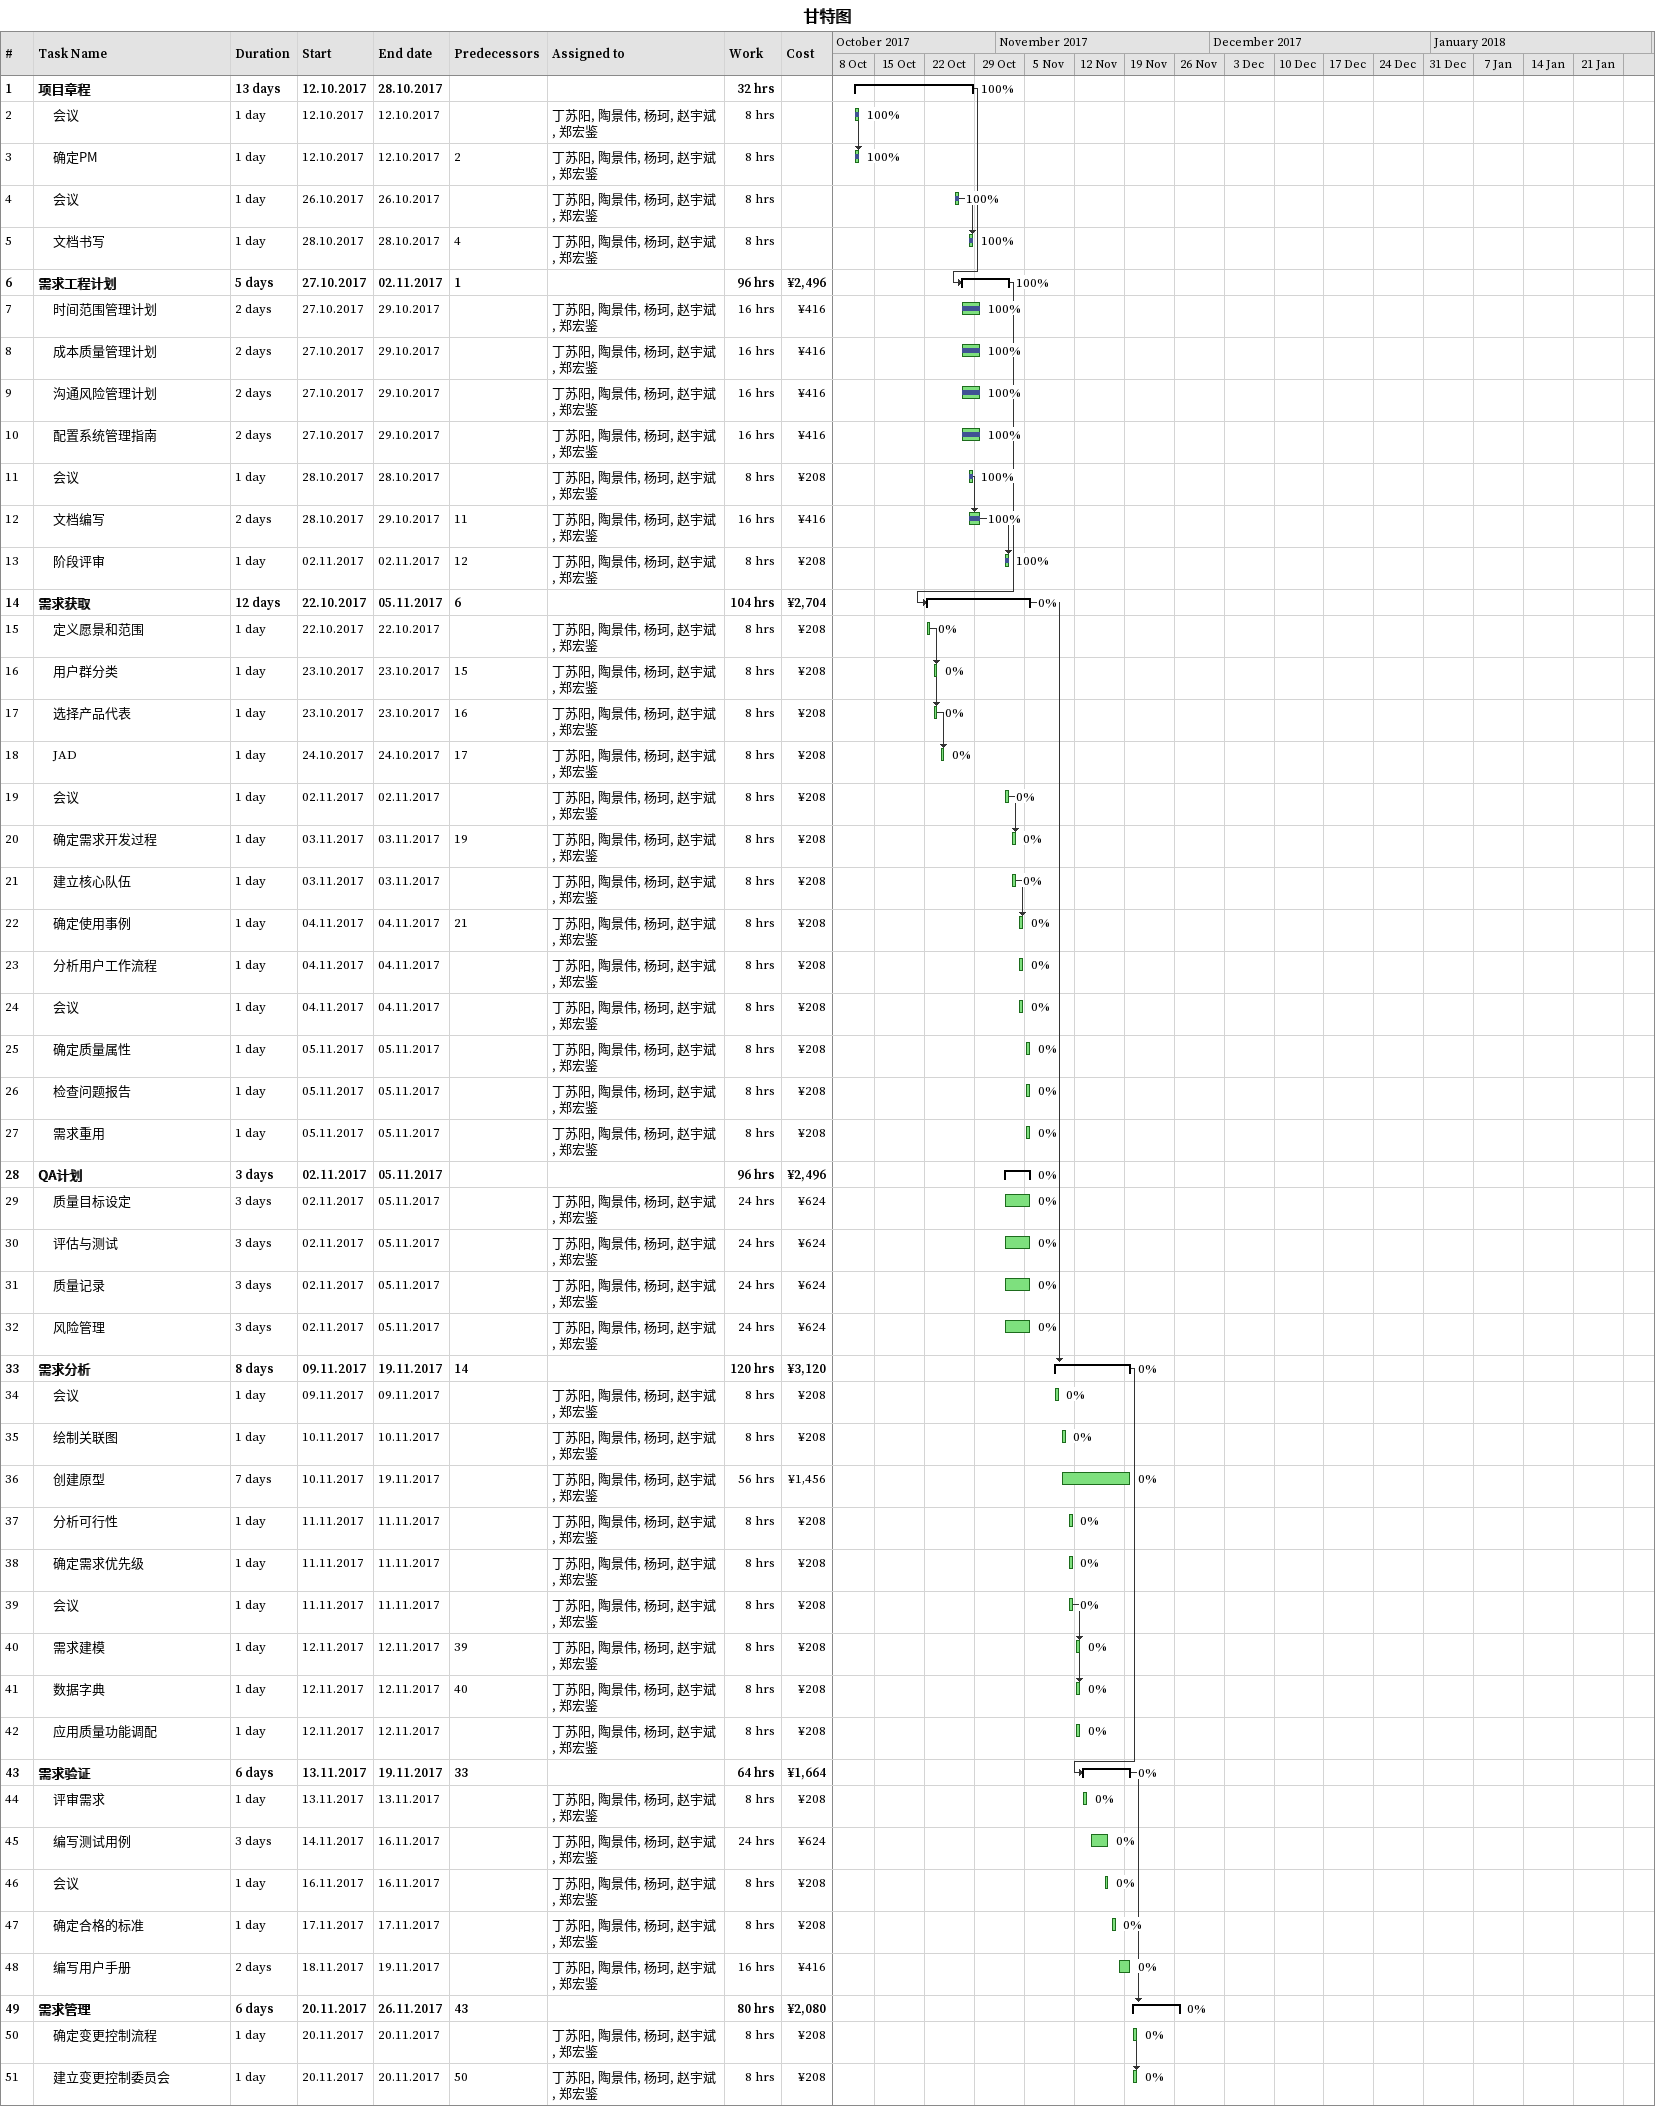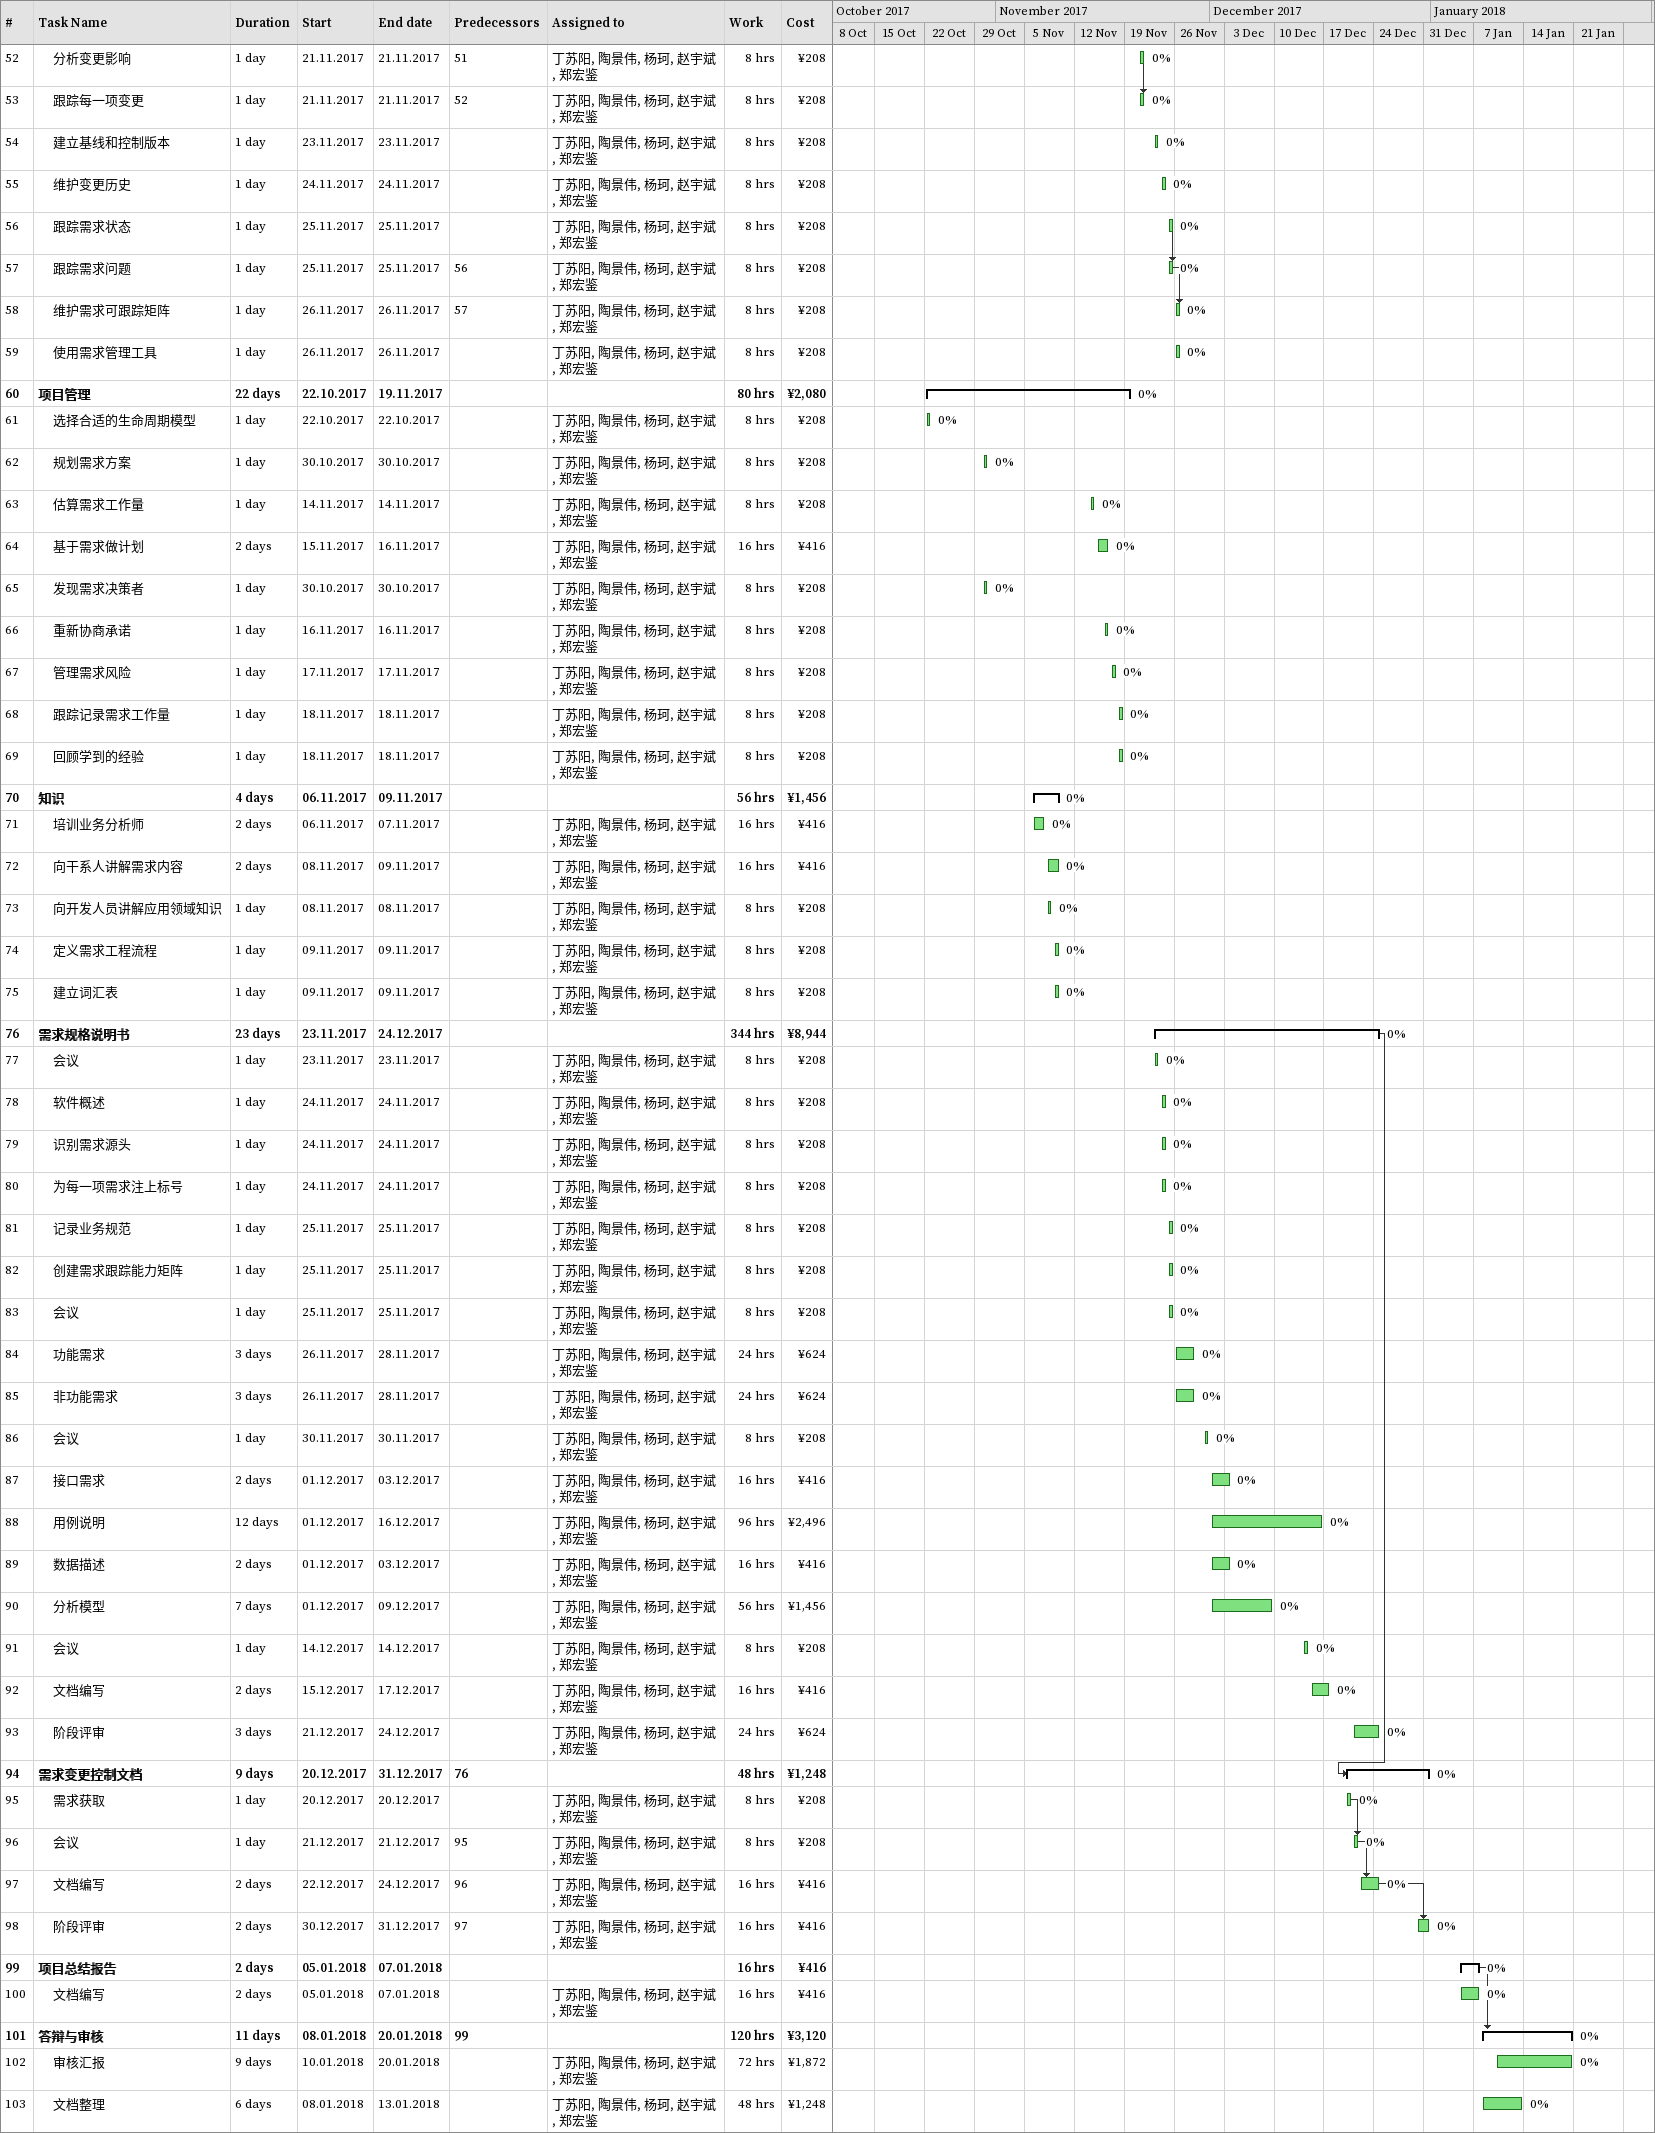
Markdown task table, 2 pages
甘特图

| ID | Level | Task | Duration | Start | Finish | Predecessors | Resources | % complete | Work (h) | Cost (¥) |
|---|---|---|---|---|---|---|---|---|---|---|
| 1 | 1 | **项目章程** | 13d | 2017-10-12 | 2017-10-28 |  |  | 100 | 32 |  |
| 2 | 2 | 会议 | 1d | 2017-10-12 | 2017-10-12 |  | 丁苏阳, 陶景伟, 杨珂, 赵宇斌, 郑宏鉴 | 100 | 8 |  |
| 3 | 2 | 确定PM | 1d | 2017-10-12 | 2017-10-12 | 2 | 丁苏阳, 陶景伟, 杨珂, 赵宇斌, 郑宏鉴 | 100 | 8 |  |
| 4 | 2 | 会议 | 1d | 2017-10-26 | 2017-10-26 |  | 丁苏阳, 陶景伟, 杨珂, 赵宇斌, 郑宏鉴 | 100 | 8 |  |
| 5 | 2 | 文档书写 | 1d | 2017-10-28 | 2017-10-28 | 4 | 丁苏阳, 陶景伟, 杨珂, 赵宇斌, 郑宏鉴 | 100 | 8 |  |
| 6 | 1 | **需求工程计划** | 5d | 2017-10-27 | 2017-11-02 | 1 |  | 100 | 96 | 2496 |
| 7 | 2 | 时间范围管理计划 | 2d | 2017-10-27 | 2017-10-29 |  | 丁苏阳, 陶景伟, 杨珂, 赵宇斌, 郑宏鉴 | 100 | 16 | 416 |
| 8 | 2 | 成本质量管理计划 | 2d | 2017-10-27 | 2017-10-29 |  | 丁苏阳, 陶景伟, 杨珂, 赵宇斌, 郑宏鉴 | 100 | 16 | 416 |
| 9 | 2 | 沟通风险管理计划 | 2d | 2017-10-27 | 2017-10-29 |  | 丁苏阳, 陶景伟, 杨珂, 赵宇斌, 郑宏鉴 | 100 | 16 | 416 |
| 10 | 2 | 配置系统管理指南 | 2d | 2017-10-27 | 2017-10-29 |  | 丁苏阳, 陶景伟, 杨珂, 赵宇斌, 郑宏鉴 | 100 | 16 | 416 |
| 11 | 2 | 会议 | 1d | 2017-10-28 | 2017-10-28 |  | 丁苏阳, 陶景伟, 杨珂, 赵宇斌, 郑宏鉴 | 100 | 8 | 208 |
| 12 | 2 | 文档编写 | 2d | 2017-10-28 | 2017-10-29 | 11 | 丁苏阳, 陶景伟, 杨珂, 赵宇斌, 郑宏鉴 | 100 | 16 | 416 |
| 13 | 2 | 阶段评审 | 1d | 2017-11-02 | 2017-11-02 | 12 | 丁苏阳, 陶景伟, 杨珂, 赵宇斌, 郑宏鉴 | 100 | 8 | 208 |
| 14 | 1 | **需求获取** | 12d | 2017-10-22 | 2017-11-05 | 6 |  | 0 | 104 | 2704 |
| 15 | 2 | 定义愿景和范围 | 1d | 2017-10-22 | 2017-10-22 |  | 丁苏阳, 陶景伟, 杨珂, 赵宇斌, 郑宏鉴 | 0 | 8 | 208 |
| 16 | 2 | 用户群分类 | 1d | 2017-10-23 | 2017-10-23 | 15 | 丁苏阳, 陶景伟, 杨珂, 赵宇斌, 郑宏鉴 | 0 | 8 | 208 |
| 17 | 2 | 选择产品代表 | 1d | 2017-10-23 | 2017-10-23 | 16 | 丁苏阳, 陶景伟, 杨珂, 赵宇斌, 郑宏鉴 | 0 | 8 | 208 |
| 18 | 2 | JAD | 1d | 2017-10-24 | 2017-10-24 | 17 | 丁苏阳, 陶景伟, 杨珂, 赵宇斌, 郑宏鉴 | 0 | 8 | 208 |
| 19 | 2 | 会议 | 1d | 2017-11-02 | 2017-11-02 |  | 丁苏阳, 陶景伟, 杨珂, 赵宇斌, 郑宏鉴 | 0 | 8 | 208 |
| 20 | 2 | 确定需求开发过程 | 1d | 2017-11-03 | 2017-11-03 | 19 | 丁苏阳, 陶景伟, 杨珂, 赵宇斌, 郑宏鉴 | 0 | 8 | 208 |
| 21 | 2 | 建立核心队伍 | 1d | 2017-11-03 | 2017-11-03 |  | 丁苏阳, 陶景伟, 杨珂, 赵宇斌, 郑宏鉴 | 0 | 8 | 208 |
| 22 | 2 | 确定使用事例 | 1d | 2017-11-04 | 2017-11-04 | 21 | 丁苏阳, 陶景伟, 杨珂, 赵宇斌, 郑宏鉴 | 0 | 8 | 208 |
| 23 | 2 | 分析用户工作流程 | 1d | 2017-11-04 | 2017-11-04 |  | 丁苏阳, 陶景伟, 杨珂, 赵宇斌, 郑宏鉴 | 0 | 8 | 208 |
| 24 | 2 | 会议 | 1d | 2017-11-04 | 2017-11-04 |  | 丁苏阳, 陶景伟, 杨珂, 赵宇斌, 郑宏鉴 | 0 | 8 | 208 |
| 25 | 2 | 确定质量属性 | 1d | 2017-11-05 | 2017-11-05 |  | 丁苏阳, 陶景伟, 杨珂, 赵宇斌, 郑宏鉴 | 0 | 8 | 208 |
| 26 | 2 | 检查问题报告 | 1d | 2017-11-05 | 2017-11-05 |  | 丁苏阳, 陶景伟, 杨珂, 赵宇斌, 郑宏鉴 | 0 | 8 | 208 |
| 27 | 2 | 需求重用 | 1d | 2017-11-05 | 2017-11-05 |  | 丁苏阳, 陶景伟, 杨珂, 赵宇斌, 郑宏鉴 | 0 | 8 | 208 |
| 28 | 1 | **QA计划** | 3d | 2017-11-02 | 2017-11-05 |  |  | 0 | 96 | 2496 |
| 29 | 2 | 质量目标设定 | 3d | 2017-11-02 | 2017-11-05 |  | 丁苏阳, 陶景伟, 杨珂, 赵宇斌, 郑宏鉴 | 0 | 24 | 624 |
| 30 | 2 | 评估与测试 | 3d | 2017-11-02 | 2017-11-05 |  | 丁苏阳, 陶景伟, 杨珂, 赵宇斌, 郑宏鉴 | 0 | 24 | 624 |
| 31 | 2 | 质量记录 | 3d | 2017-11-02 | 2017-11-05 |  | 丁苏阳, 陶景伟, 杨珂, 赵宇斌, 郑宏鉴 | 0 | 24 | 624 |
| 32 | 2 | 风险管理 | 3d | 2017-11-02 | 2017-11-05 |  | 丁苏阳, 陶景伟, 杨珂, 赵宇斌, 郑宏鉴 | 0 | 24 | 624 |
| 33 | 1 | **需求分析** | 8d | 2017-11-09 | 2017-11-19 | 14 |  | 0 | 120 | 3120 |
| 34 | 2 | 会议 | 1d | 2017-11-09 | 2017-11-09 |  | 丁苏阳, 陶景伟, 杨珂, 赵宇斌, 郑宏鉴 | 0 | 8 | 208 |
| 35 | 2 | 绘制关联图 | 1d | 2017-11-10 | 2017-11-10 |  | 丁苏阳, 陶景伟, 杨珂, 赵宇斌, 郑宏鉴 | 0 | 8 | 208 |
| 36 | 2 | 创建原型 | 7d | 2017-11-10 | 2017-11-19 |  | 丁苏阳, 陶景伟, 杨珂, 赵宇斌, 郑宏鉴 | 0 | 56 | 1456 |
| 37 | 2 | 分析可行性 | 1d | 2017-11-11 | 2017-11-11 |  | 丁苏阳, 陶景伟, 杨珂, 赵宇斌, 郑宏鉴 | 0 | 8 | 208 |
| 38 | 2 | 确定需求优先级 | 1d | 2017-11-11 | 2017-11-11 |  | 丁苏阳, 陶景伟, 杨珂, 赵宇斌, 郑宏鉴 | 0 | 8 | 208 |
| 39 | 2 | 会议 | 1d | 2017-11-11 | 2017-11-11 |  | 丁苏阳, 陶景伟, 杨珂, 赵宇斌, 郑宏鉴 | 0 | 8 | 208 |
| 40 | 2 | 需求建模 | 1d | 2017-11-12 | 2017-11-12 | 39 | 丁苏阳, 陶景伟, 杨珂, 赵宇斌, 郑宏鉴 | 0 | 8 | 208 |
| 41 | 2 | 数据字典 | 1d | 2017-11-12 | 2017-11-12 | 40 | 丁苏阳, 陶景伟, 杨珂, 赵宇斌, 郑宏鉴 | 0 | 8 | 208 |
| 42 | 2 | 应用质量功能调配 | 1d | 2017-11-12 | 2017-11-12 |  | 丁苏阳, 陶景伟, 杨珂, 赵宇斌, 郑宏鉴 | 0 | 8 | 208 |
| 43 | 1 | **需求验证** | 6d | 2017-11-13 | 2017-11-19 | 33 |  | 0 | 64 | 1664 |
| 44 | 2 | 评审需求 | 1d | 2017-11-13 | 2017-11-13 |  | 丁苏阳, 陶景伟, 杨珂, 赵宇斌, 郑宏鉴 | 0 | 8 | 208 |
| 45 | 2 | 编写测试用例 | 3d | 2017-11-14 | 2017-11-16 |  | 丁苏阳, 陶景伟, 杨珂, 赵宇斌, 郑宏鉴 | 0 | 24 | 624 |
| 46 | 2 | 会议 | 1d | 2017-11-16 | 2017-11-16 |  | 丁苏阳, 陶景伟, 杨珂, 赵宇斌, 郑宏鉴 | 0 | 8 | 208 |
| 47 | 2 | 确定合格的标准 | 1d | 2017-11-17 | 2017-11-17 |  | 丁苏阳, 陶景伟, 杨珂, 赵宇斌, 郑宏鉴 | 0 | 8 | 208 |
| 48 | 2 | 编写用户手册 | 2d | 2017-11-18 | 2017-11-19 |  | 丁苏阳, 陶景伟, 杨珂, 赵宇斌, 郑宏鉴 | 0 | 16 | 416 |
| 49 | 1 | **需求管理** | 6d | 2017-11-20 | 2017-11-26 | 43 |  | 0 | 80 | 2080 |
| 50 | 2 | 确定变更控制流程 | 1d | 2017-11-20 | 2017-11-20 |  | 丁苏阳, 陶景伟, 杨珂, 赵宇斌, 郑宏鉴 | 0 | 8 | 208 |
| 51 | 2 | 建立变更控制委员会 | 1d | 2017-11-20 | 2017-11-20 | 50 | 丁苏阳, 陶景伟, 杨珂, 赵宇斌, 郑宏鉴 | 0 | 8 | 208 |
| 52 | 2 | 分析变更影响 | 1d | 2017-11-21 | 2017-11-21 | 51 | 丁苏阳, 陶景伟, 杨珂, 赵宇斌, 郑宏鉴 | 0 | 8 | 208 |
| 53 | 2 | 跟踪每一项变更 | 1d | 2017-11-21 | 2017-11-21 | 52 | 丁苏阳, 陶景伟, 杨珂, 赵宇斌, 郑宏鉴 | 0 | 8 | 208 |
| 54 | 2 | 建立基线和控制版本 | 1d | 2017-11-23 | 2017-11-23 |  | 丁苏阳, 陶景伟, 杨珂, 赵宇斌, 郑宏鉴 | 0 | 8 | 208 |
| 55 | 2 | 维护变更历史 | 1d | 2017-11-24 | 2017-11-24 |  | 丁苏阳, 陶景伟, 杨珂, 赵宇斌, 郑宏鉴 | 0 | 8 | 208 |
| 56 | 2 | 跟踪需求状态 | 1d | 2017-11-25 | 2017-11-25 |  | 丁苏阳, 陶景伟, 杨珂, 赵宇斌, 郑宏鉴 | 0 | 8 | 208 |
| 57 | 2 | 跟踪需求问题 | 1d | 2017-11-25 | 2017-11-25 | 56 | 丁苏阳, 陶景伟, 杨珂, 赵宇斌, 郑宏鉴 | 0 | 8 | 208 |
| 58 | 2 | 维护需求可跟踪矩阵 | 1d | 2017-11-26 | 2017-11-26 | 57 | 丁苏阳, 陶景伟, 杨珂, 赵宇斌, 郑宏鉴 | 0 | 8 | 208 |
| 59 | 2 | 使用需求管理工具 | 1d | 2017-11-26 | 2017-11-26 |  | 丁苏阳, 陶景伟, 杨珂, 赵宇斌, 郑宏鉴 | 0 | 8 | 208 |
| 60 | 1 | **项目管理** | 22d | 2017-10-22 | 2017-11-19 |  |  | 0 | 80 | 2080 |
| 61 | 2 | 选择合适的生命周期模型 | 1d | 2017-10-22 | 2017-10-22 |  | 丁苏阳, 陶景伟, 杨珂, 赵宇斌, 郑宏鉴 | 0 | 8 | 208 |
| 62 | 2 | 规划需求方案 | 1d | 2017-10-30 | 2017-10-30 |  | 丁苏阳, 陶景伟, 杨珂, 赵宇斌, 郑宏鉴 | 0 | 8 | 208 |
| 63 | 2 | 估算需求工作量 | 1d | 2017-11-14 | 2017-11-14 |  | 丁苏阳, 陶景伟, 杨珂, 赵宇斌, 郑宏鉴 | 0 | 8 | 208 |
| 64 | 2 | 基于需求做计划 | 2d | 2017-11-15 | 2017-11-16 |  | 丁苏阳, 陶景伟, 杨珂, 赵宇斌, 郑宏鉴 | 0 | 16 | 416 |
| 65 | 2 | 发现需求决策者 | 1d | 2017-10-30 | 2017-10-30 |  | 丁苏阳, 陶景伟, 杨珂, 赵宇斌, 郑宏鉴 | 0 | 8 | 208 |
| 66 | 2 | 重新协商承诺 | 1d | 2017-11-16 | 2017-11-16 |  | 丁苏阳, 陶景伟, 杨珂, 赵宇斌, 郑宏鉴 | 0 | 8 | 208 |
| 67 | 2 | 管理需求风险 | 1d | 2017-11-17 | 2017-11-17 |  | 丁苏阳, 陶景伟, 杨珂, 赵宇斌, 郑宏鉴 | 0 | 8 | 208 |
| 68 | 2 | 跟踪记录需求工作量 | 1d | 2017-11-18 | 2017-11-18 |  | 丁苏阳, 陶景伟, 杨珂, 赵宇斌, 郑宏鉴 | 0 | 8 | 208 |
| 69 | 2 | 回顾学到的经验 | 1d | 2017-11-18 | 2017-11-18 |  | 丁苏阳, 陶景伟, 杨珂, 赵宇斌, 郑宏鉴 | 0 | 8 | 208 |
| 70 | 1 | **知识** | 4d | 2017-11-06 | 2017-11-09 |  |  | 0 | 56 | 1456 |
| 71 | 2 | 培训业务分析师 | 2d | 2017-11-06 | 2017-11-07 |  | 丁苏阳, 陶景伟, 杨珂, 赵宇斌, 郑宏鉴 | 0 | 16 | 416 |
| 72 | 2 | 向干系人讲解需求内容 | 2d | 2017-11-08 | 2017-11-09 |  | 丁苏阳, 陶景伟, 杨珂, 赵宇斌, 郑宏鉴 | 0 | 16 | 416 |
| 73 | 2 | 向开发人员讲解应用领域知识 | 1d | 2017-11-08 | 2017-11-08 |  | 丁苏阳, 陶景伟, 杨珂, 赵宇斌, 郑宏鉴 | 0 | 8 | 208 |
| 74 | 2 | 定义需求工程流程 | 1d | 2017-11-09 | 2017-11-09 |  | 丁苏阳, 陶景伟, 杨珂, 赵宇斌, 郑宏鉴 | 0 | 8 | 208 |
| 75 | 2 | 建立词汇表 | 1d | 2017-11-09 | 2017-11-09 |  | 丁苏阳, 陶景伟, 杨珂, 赵宇斌, 郑宏鉴 | 0 | 8 | 208 |
| 76 | 1 | **需求规格说明书** | 23d | 2017-11-23 | 2017-12-24 |  |  | 0 | 344 | 8944 |
| 77 | 2 | 会议 | 1d | 2017-11-23 | 2017-11-23 |  | 丁苏阳, 陶景伟, 杨珂, 赵宇斌, 郑宏鉴 | 0 | 8 | 208 |
| 78 | 2 | 软件概述 | 1d | 2017-11-24 | 2017-11-24 |  | 丁苏阳, 陶景伟, 杨珂, 赵宇斌, 郑宏鉴 | 0 | 8 | 208 |
| 79 | 2 | 识别需求源头 | 1d | 2017-11-24 | 2017-11-24 |  | 丁苏阳, 陶景伟, 杨珂, 赵宇斌, 郑宏鉴 | 0 | 8 | 208 |
| 80 | 2 | 为每一项需求注上标号 | 1d | 2017-11-24 | 2017-11-24 |  | 丁苏阳, 陶景伟, 杨珂, 赵宇斌, 郑宏鉴 | 0 | 8 | 208 |
| 81 | 2 | 记录业务规范 | 1d | 2017-11-25 | 2017-11-25 |  | 丁苏阳, 陶景伟, 杨珂, 赵宇斌, 郑宏鉴 | 0 | 8 | 208 |
| 82 | 2 | 创建需求跟踪能力矩阵 | 1d | 2017-11-25 | 2017-11-25 |  | 丁苏阳, 陶景伟, 杨珂, 赵宇斌, 郑宏鉴 | 0 | 8 | 208 |
| 83 | 2 | 会议 | 1d | 2017-11-25 | 2017-11-25 |  | 丁苏阳, 陶景伟, 杨珂, 赵宇斌, 郑宏鉴 | 0 | 8 | 208 |
| 84 | 2 | 功能需求 | 3d | 2017-11-26 | 2017-11-28 |  | 丁苏阳, 陶景伟, 杨珂, 赵宇斌, 郑宏鉴 | 0 | 24 | 624 |
| 85 | 2 | 非功能需求 | 3d | 2017-11-26 | 2017-11-28 |  | 丁苏阳, 陶景伟, 杨珂, 赵宇斌, 郑宏鉴 | 0 | 24 | 624 |
| 86 | 2 | 会议 | 1d | 2017-11-30 | 2017-11-30 |  | 丁苏阳, 陶景伟, 杨珂, 赵宇斌, 郑宏鉴 | 0 | 8 | 208 |
| 87 | 2 | 接口需求 | 2d | 2017-12-01 | 2017-12-03 |  | 丁苏阳, 陶景伟, 杨珂, 赵宇斌, 郑宏鉴 | 0 | 16 | 416 |
| 88 | 2 | 用例说明 | 12d | 2017-12-01 | 2017-12-16 |  | 丁苏阳, 陶景伟, 杨珂, 赵宇斌, 郑宏鉴 | 0 | 96 | 2496 |
| 89 | 2 | 数据描述 | 2d | 2017-12-01 | 2017-12-03 |  | 丁苏阳, 陶景伟, 杨珂, 赵宇斌, 郑宏鉴 | 0 | 16 | 416 |
| 90 | 2 | 分析模型 | 7d | 2017-12-01 | 2017-12-09 |  | 丁苏阳, 陶景伟, 杨珂, 赵宇斌, 郑宏鉴 | 0 | 56 | 1456 |
| 91 | 2 | 会议 | 1d | 2017-12-14 | 2017-12-14 |  | 丁苏阳, 陶景伟, 杨珂, 赵宇斌, 郑宏鉴 | 0 | 8 | 208 |
| 92 | 2 | 文档编写 | 2d | 2017-12-15 | 2017-12-17 |  | 丁苏阳, 陶景伟, 杨珂, 赵宇斌, 郑宏鉴 | 0 | 16 | 416 |
| 93 | 2 | 阶段评审 | 3d | 2017-12-21 | 2017-12-24 |  | 丁苏阳, 陶景伟, 杨珂, 赵宇斌, 郑宏鉴 | 0 | 24 | 624 |
| 94 | 1 | **需求变更控制文档** | 9d | 2017-12-20 | 2017-12-31 | 76 |  | 0 | 48 | 1248 |
| 95 | 2 | 需求获取 | 1d | 2017-12-20 | 2017-12-20 |  | 丁苏阳, 陶景伟, 杨珂, 赵宇斌, 郑宏鉴 | 0 | 8 | 208 |
| 96 | 2 | 会议 | 1d | 2017-12-21 | 2017-12-21 | 95 | 丁苏阳, 陶景伟, 杨珂, 赵宇斌, 郑宏鉴 | 0 | 8 | 208 |
| 97 | 2 | 文档编写 | 2d | 2017-12-22 | 2017-12-24 | 96 | 丁苏阳, 陶景伟, 杨珂, 赵宇斌, 郑宏鉴 | 0 | 16 | 416 |
| 98 | 2 | 阶段评审 | 2d | 2017-12-30 | 2017-12-31 | 97 | 丁苏阳, 陶景伟, 杨珂, 赵宇斌, 郑宏鉴 | 0 | 16 | 416 |
| 99 | 1 | **项目总结报告** | 2d | 2018-01-05 | 2018-01-07 |  |  | 0 | 16 | 416 |
| 100 | 2 | 文档编写 | 2d | 2018-01-05 | 2018-01-07 |  | 丁苏阳, 陶景伟, 杨珂, 赵宇斌, 郑宏鉴 | 0 | 16 | 416 |
| 101 | 1 | **答辩与审核** | 11d | 2018-01-08 | 2018-01-20 | 99 |  | 0 | 120 | 3120 |
| 102 | 2 | 审核汇报 | 9d | 2018-01-10 | 2018-01-20 |  | 丁苏阳, 陶景伟, 杨珂, 赵宇斌, 郑宏鉴 | 0 | 72 | 1872 |
| 103 | 2 | 文档整理 | 6d | 2018-01-08 | 2018-01-13 |  | 丁苏阳, 陶景伟, 杨珂, 赵宇斌, 郑宏鉴 | 0 | 48 | 1248 |
